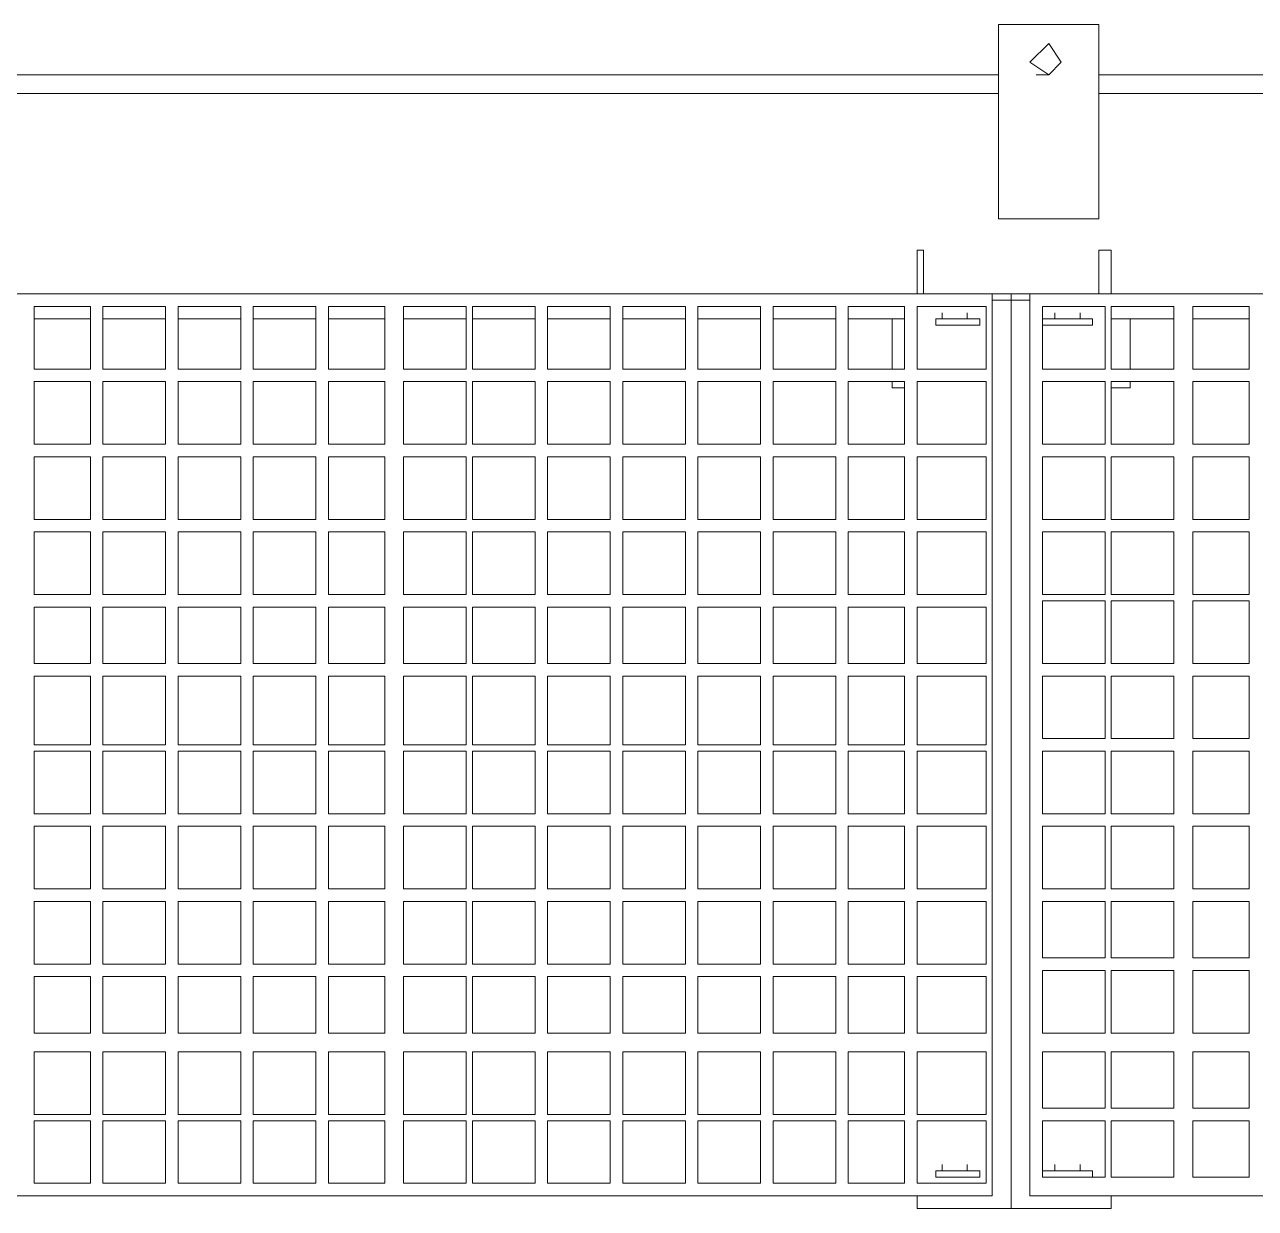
# Model space of a CAD drawing. Header units: metres. Extents: x -19121 to 152404, y -12107 to 46241.
# Drawn here: x 4011.9 to 4075.2, y 528.2 to 589.1 of the extents above; entities that cross this region are included whole.
import ezdxf

# ---------------------------------------------------------------- set-up
doc = ezdxf.new("R2010")
doc.units = ezdxf.units.M
doc.header["$LTSCALE"] = 50
doc.header["$MEASUREMENT"] = 0
doc.layers.get('0').update_dxf_attribs({"color": 9, "lineweight": 9})
doc.layers.add('32-ekipman', color=9, linetype='Continuous', lineweight=9)

# ---------------------------------------------------------------- blocks, each defined once
blk = doc.blocks.new('h')
for points in [[(181755.477, -16206.805), (181755.477, -16206.16)], [(181765.465, -16206.16), (181755.477, -16206.16)], [(181760.632, -16253.197), (181760.632, -16206.16)], [(181760.632, -16253.197), (181760.632, -16206.16)], [(181765.465, -16206.16), (181765.465, -16206.805)], [(181759.666, -16206.805), (181694.266, -16206.805)], [(181759.666, -16253.197), (181759.666, -16206.805)], [(181761.599, -16206.805), (181761.599, -16253.197)], [(181823.455, -16206.805), (181761.599, -16206.805)], [(181761.921, -16207.449), (181761.921, -16210.671)], [(181765.465, -16207.449), (181761.921, -16207.449)], [(181765.465, -16210.671), (181765.465, -16207.449)], [(181766.109, -16207.449), (181766.109, -16210.671)], [(181769.008, -16207.449), (181766.109, -16207.449)], [(181769.008, -16210.671), (181769.008, -16207.449)], [(181769.653, -16207.449), (181769.653, -16210.671)], [(181772.874, -16207.449), (181769.653, -16207.449)], [(181772.874, -16210.671), (181772.874, -16207.449)], [(181773.519, -16207.449), (181773.519, -16210.671)], [(181776.74, -16207.449), (181773.519, -16207.449)], [(181776.74, -16210.671), (181776.74, -16207.449)], [(181777.385, -16207.449), (181777.385, -16210.671)], [(181780.606, -16207.449), (181777.385, -16207.449)], [(181780.606, -16210.671), (181780.606, -16207.449)], [(181781.251, -16207.449), (181781.251, -16210.671)], [(181784.472, -16207.449), (181781.251, -16207.449)], [(181784.472, -16210.671), (181784.472, -16207.449)], [(181785.117, -16207.449), (181785.117, -16210.671)], [(181788.338, -16207.449), (181785.117, -16207.449)], [(181788.338, -16210.671), (181788.338, -16207.449)], [(181788.661, -16207.449), (181788.661, -16210.671)], [(181791.882, -16207.449), (181788.661, -16207.449)], [(181791.882, -16210.671), (181791.882, -16207.449)], [(181792.849, -16207.449), (181792.849, -16210.671)], [(181795.748, -16207.449), (181792.849, -16207.449)], [(181795.748, -16210.671), (181795.748, -16207.449)], [(181796.393, -16207.449), (181796.393, -16210.671)], [(181799.614, -16207.449), (181796.393, -16207.449)], [(181799.614, -16210.671), (181799.614, -16207.449)], [(181800.259, -16207.449), (181800.259, -16210.671)], [(181803.48, -16207.449), (181800.259, -16207.449)], [(181803.48, -16210.671), (181803.48, -16207.449)], [(181804.125, -16207.449), (181804.125, -16210.671)], [(181807.346, -16207.449), (181804.125, -16207.449)], [(181807.346, -16210.671), (181807.346, -16207.449)], [(181810.89, -16207.449), (181807.991, -16207.449)], [(181807.991, -16207.449), (181807.991, -16210.671)], [(181810.89, -16210.671), (181810.89, -16207.449)], [(181748.39, -16207.771), (181748.39, -16210.671)], [(181751.289, -16207.771), (181748.39, -16207.771)], [(181751.289, -16210.671), (181751.289, -16207.771)], [(181752.256, -16207.771), (181752.256, -16210.671)], [(181755.477, -16207.771), (181752.256, -16207.771)], [(181755.477, -16210.671), (181755.477, -16207.771)], [(181755.8, -16207.771), (181755.8, -16210.671)], [(181759.021, -16207.771), (181755.8, -16207.771)], [(181756.444, -16208.093), (181756.444, -16207.771)], [(181759.021, -16207.771), (181756.444, -16207.771)], [(181759.021, -16208.093), (181756.444, -16208.093)], [(181757.088, -16207.771), (181758.377, -16207.771)], [(181757.088, -16208.093), (181757.088, -16208.415)], [(181758.377, -16208.093), (181757.088, -16208.093)], [(181758.377, -16208.093), (181758.377, -16208.415)], [(181759.021, -16208.093), (181759.021, -16207.771)], [(181759.021, -16210.671), (181759.021, -16207.771)], [(181762.243, -16207.771), (181762.243, -16208.093)], [(181762.243, -16207.771), (181764.498, -16207.771)], [(181764.498, -16208.093), (181762.243, -16208.093)], [(181764.176, -16207.771), (181762.887, -16207.771)], [(181762.887, -16208.093), (181762.887, -16208.415)], [(181762.887, -16208.093), (181764.176, -16208.093)], [(181764.176, -16208.093), (181764.176, -16208.415)], [(181764.498, -16207.771), (181764.498, -16208.093)], [(181748.39, -16210.671), (181751.289, -16210.671)], [(181752.256, -16210.671), (181755.477, -16210.671)], [(181755.8, -16210.671), (181759.021, -16210.671)], [(181761.921, -16210.671), (181765.465, -16210.671)], [(181766.109, -16210.671), (181769.008, -16210.671)], [(181769.653, -16210.671), (181772.874, -16210.671)], [(181773.519, -16210.671), (181776.74, -16210.671)], [(181777.385, -16210.671), (181780.606, -16210.671)], [(181781.251, -16210.671), (181784.472, -16210.671)], [(181785.117, -16210.671), (181788.338, -16210.671)], [(181788.661, -16210.671), (181791.882, -16210.671)], [(181792.849, -16210.671), (181795.748, -16210.671)], [(181796.393, -16210.671), (181799.614, -16210.671)], [(181800.259, -16210.671), (181803.48, -16210.671)], [(181804.125, -16210.671), (181807.346, -16210.671)], [(181807.991, -16210.671), (181810.89, -16210.671)], [(181748.39, -16211.315), (181748.39, -16214.214)], [(181751.289, -16211.315), (181748.39, -16211.315)], [(181751.289, -16214.214), (181751.289, -16211.315)], [(181752.256, -16211.315), (181752.256, -16214.214)], [(181755.477, -16211.315), (181752.256, -16211.315)], [(181755.477, -16214.214), (181755.477, -16211.315)], [(181755.8, -16211.315), (181755.8, -16214.214)], [(181759.021, -16211.315), (181755.8, -16211.315)], [(181759.021, -16214.214), (181759.021, -16211.315)], [(181761.921, -16210.993), (181761.921, -16214.214)], [(181765.465, -16210.993), (181761.921, -16210.993)], [(181765.465, -16214.214), (181765.465, -16210.993)], [(181766.109, -16210.993), (181766.109, -16214.214)], [(181769.008, -16210.993), (181766.109, -16210.993)], [(181769.008, -16214.214), (181769.008, -16210.993)], [(181769.653, -16210.993), (181769.653, -16214.214)], [(181772.874, -16210.993), (181769.653, -16210.993)], [(181772.874, -16214.214), (181772.874, -16210.993)], [(181773.519, -16210.993), (181773.519, -16214.214)], [(181776.74, -16210.993), (181773.519, -16210.993)], [(181776.74, -16214.214), (181776.74, -16210.993)], [(181777.385, -16210.993), (181777.385, -16214.214)], [(181780.606, -16210.993), (181777.385, -16210.993)], [(181780.606, -16214.214), (181780.606, -16210.993)], [(181781.251, -16210.993), (181781.251, -16214.214)], [(181784.472, -16210.993), (181781.251, -16210.993)], [(181784.472, -16214.214), (181784.472, -16210.993)], [(181785.117, -16210.993), (181785.117, -16214.214)], [(181788.338, -16210.993), (181785.117, -16210.993)], [(181788.338, -16214.214), (181788.338, -16210.993)], [(181788.661, -16210.993), (181788.661, -16214.214)], [(181791.882, -16210.993), (181788.661, -16210.993)], [(181791.882, -16214.214), (181791.882, -16210.993)], [(181792.849, -16210.993), (181792.849, -16214.214)], [(181795.748, -16210.993), (181792.849, -16210.993)], [(181795.748, -16214.214), (181795.748, -16210.993)], [(181796.393, -16210.993), (181796.393, -16214.214)], [(181799.614, -16210.993), (181796.393, -16210.993)], [(181799.614, -16214.214), (181799.614, -16210.993)], [(181800.259, -16210.993), (181800.259, -16214.214)], [(181803.48, -16210.993), (181800.259, -16210.993)], [(181803.48, -16214.214), (181803.48, -16210.993)], [(181804.125, -16210.993), (181804.125, -16214.214)], [(181807.346, -16210.993), (181804.125, -16210.993)], [(181807.346, -16214.214), (181807.346, -16210.993)], [(181810.89, -16210.993), (181807.991, -16210.993)], [(181807.991, -16210.993), (181807.991, -16214.214)], [(181810.89, -16214.214), (181810.89, -16210.993)], [(181748.39, -16214.214), (181751.289, -16214.214)], [(181752.256, -16214.214), (181755.477, -16214.214)], [(181755.8, -16214.214), (181759.021, -16214.214)], [(181761.921, -16214.214), (181765.465, -16214.214)], [(181766.109, -16214.214), (181769.008, -16214.214)], [(181769.653, -16214.214), (181772.874, -16214.214)], [(181773.519, -16214.214), (181776.74, -16214.214)], [(181777.385, -16214.214), (181780.606, -16214.214)], [(181781.251, -16214.214), (181784.472, -16214.214)], [(181785.117, -16214.214), (181788.338, -16214.214)], [(181788.661, -16214.214), (181791.882, -16214.214)], [(181792.849, -16214.214), (181795.748, -16214.214)], [(181796.393, -16214.214), (181799.614, -16214.214)], [(181800.259, -16214.214), (181803.48, -16214.214)], [(181804.125, -16214.214), (181807.346, -16214.214)], [(181807.991, -16214.214), (181810.89, -16214.214)], [(181748.39, -16215.181), (181748.39, -16218.403)], [(181751.289, -16215.181), (181748.39, -16215.181)], [(181751.289, -16218.403), (181751.289, -16215.181)], [(181752.256, -16215.181), (181752.256, -16218.403)], [(181755.477, -16215.181), (181752.256, -16215.181)], [(181755.477, -16218.403), (181755.477, -16215.181)], [(181755.8, -16215.181), (181755.8, -16218.403)], [(181759.021, -16215.181), (181755.8, -16215.181)], [(181759.021, -16218.403), (181759.021, -16215.181)], [(181761.921, -16215.181), (181761.921, -16218.08)], [(181765.465, -16215.181), (181761.921, -16215.181)], [(181765.465, -16218.08), (181765.465, -16215.181)], [(181766.109, -16215.181), (181766.109, -16218.08)], [(181769.008, -16215.181), (181766.109, -16215.181)], [(181769.008, -16218.08), (181769.008, -16215.181)], [(181769.653, -16215.181), (181769.653, -16218.08)], [(181772.874, -16215.181), (181769.653, -16215.181)], [(181772.874, -16218.08), (181772.874, -16215.181)], [(181773.519, -16215.181), (181773.519, -16218.08)], [(181776.74, -16215.181), (181773.519, -16215.181)], [(181776.74, -16218.08), (181776.74, -16215.181)], [(181777.385, -16215.181), (181777.385, -16218.08)], [(181780.606, -16215.181), (181777.385, -16215.181)], [(181780.606, -16218.08), (181780.606, -16215.181)], [(181781.251, -16215.181), (181781.251, -16218.08)], [(181784.472, -16215.181), (181781.251, -16215.181)], [(181784.472, -16218.08), (181784.472, -16215.181)], [(181785.117, -16215.181), (181785.117, -16218.08)], [(181788.338, -16215.181), (181785.117, -16215.181)], [(181788.338, -16218.08), (181788.338, -16215.181)], [(181788.661, -16215.181), (181788.661, -16218.08)], [(181791.882, -16215.181), (181788.661, -16215.181)], [(181791.882, -16218.08), (181791.882, -16215.181)], [(181792.849, -16215.181), (181792.849, -16218.08)], [(181795.748, -16215.181), (181792.849, -16215.181)], [(181795.748, -16218.08), (181795.748, -16215.181)], [(181796.393, -16215.181), (181796.393, -16218.08)], [(181799.614, -16215.181), (181796.393, -16215.181)], [(181799.614, -16218.08), (181799.614, -16215.181)], [(181800.259, -16215.181), (181800.259, -16218.08)], [(181803.48, -16215.181), (181800.259, -16215.181)], [(181803.48, -16218.08), (181803.48, -16215.181)], [(181804.125, -16215.181), (181804.125, -16218.08)], [(181807.346, -16215.181), (181804.125, -16215.181)], [(181807.346, -16218.08), (181807.346, -16215.181)], [(181810.89, -16215.181), (181807.991, -16215.181)], [(181807.991, -16215.181), (181807.991, -16218.08)], [(181810.89, -16218.08), (181810.89, -16215.181)], [(181761.921, -16218.08), (181765.465, -16218.08)], [(181766.109, -16218.08), (181769.008, -16218.08)], [(181769.653, -16218.08), (181772.874, -16218.08)], [(181773.519, -16218.08), (181776.74, -16218.08)], [(181777.385, -16218.08), (181780.606, -16218.08)], [(181781.251, -16218.08), (181784.472, -16218.08)], [(181785.117, -16218.08), (181788.338, -16218.08)], [(181788.661, -16218.08), (181791.882, -16218.08)], [(181792.849, -16218.08), (181795.748, -16218.08)], [(181796.393, -16218.08), (181799.614, -16218.08)], [(181800.259, -16218.08), (181803.48, -16218.08)], [(181804.125, -16218.08), (181807.346, -16218.08)], [(181807.991, -16218.08), (181810.89, -16218.08)], [(181748.39, -16218.403), (181751.289, -16218.403)], [(181752.256, -16218.403), (181755.477, -16218.403)], [(181755.8, -16218.403), (181759.021, -16218.403)], [(181761.921, -16218.725), (181761.921, -16221.946)], [(181765.465, -16218.725), (181761.921, -16218.725)], [(181765.465, -16221.946), (181765.465, -16218.725)], [(181766.109, -16218.725), (181766.109, -16221.946)], [(181769.008, -16218.725), (181766.109, -16218.725)], [(181769.008, -16221.946), (181769.008, -16218.725)], [(181769.653, -16218.725), (181769.653, -16221.946)], [(181772.874, -16218.725), (181769.653, -16218.725)], [(181772.874, -16221.946), (181772.874, -16218.725)], [(181773.519, -16218.725), (181773.519, -16221.946)], [(181776.74, -16218.725), (181773.519, -16218.725)], [(181776.74, -16221.946), (181776.74, -16218.725)], [(181777.385, -16218.725), (181777.385, -16221.946)], [(181780.606, -16218.725), (181777.385, -16218.725)], [(181780.606, -16221.946), (181780.606, -16218.725)], [(181781.251, -16218.725), (181781.251, -16221.946)], [(181784.472, -16218.725), (181781.251, -16218.725)], [(181784.472, -16221.946), (181784.472, -16218.725)], [(181785.117, -16218.725), (181785.117, -16221.946)], [(181788.338, -16218.725), (181785.117, -16218.725)], [(181788.338, -16221.946), (181788.338, -16218.725)], [(181788.661, -16218.725), (181788.661, -16221.946)], [(181791.882, -16218.725), (181788.661, -16218.725)], [(181791.882, -16221.946), (181791.882, -16218.725)], [(181792.849, -16218.725), (181792.849, -16221.946)], [(181795.748, -16218.725), (181792.849, -16218.725)], [(181795.748, -16221.946), (181795.748, -16218.725)], [(181796.393, -16218.725), (181796.393, -16221.946)], [(181799.614, -16218.725), (181796.393, -16218.725)], [(181799.614, -16221.946), (181799.614, -16218.725)], [(181800.259, -16218.725), (181800.259, -16221.946)], [(181803.48, -16218.725), (181800.259, -16218.725)], [(181803.48, -16221.946), (181803.48, -16218.725)], [(181804.125, -16218.725), (181804.125, -16221.946)], [(181807.346, -16218.725), (181804.125, -16218.725)], [(181807.346, -16221.946), (181807.346, -16218.725)], [(181810.89, -16218.725), (181807.991, -16218.725)], [(181807.991, -16218.725), (181807.991, -16221.946)], [(181810.89, -16221.946), (181810.89, -16218.725)], [(181748.39, -16219.047), (181748.39, -16221.946)], [(181751.289, -16219.047), (181748.39, -16219.047)], [(181751.289, -16221.946), (181751.289, -16219.047)], [(181752.256, -16219.047), (181752.256, -16221.946)], [(181755.477, -16219.047), (181752.256, -16219.047)], [(181755.477, -16221.946), (181755.477, -16219.047)], [(181755.8, -16219.047), (181755.8, -16221.946)], [(181759.021, -16219.047), (181755.8, -16219.047)], [(181759.021, -16221.946), (181759.021, -16219.047)], [(181748.39, -16221.946), (181751.289, -16221.946)], [(181752.256, -16221.946), (181755.477, -16221.946)], [(181755.8, -16221.946), (181759.021, -16221.946)], [(181761.921, -16221.946), (181765.465, -16221.946)], [(181766.109, -16221.946), (181769.008, -16221.946)], [(181769.653, -16221.946), (181772.874, -16221.946)], [(181773.519, -16221.946), (181776.74, -16221.946)], [(181777.385, -16221.946), (181780.606, -16221.946)], [(181781.251, -16221.946), (181784.472, -16221.946)], [(181785.117, -16221.946), (181788.338, -16221.946)], [(181788.661, -16221.946), (181791.882, -16221.946)], [(181792.849, -16221.946), (181795.748, -16221.946)], [(181796.393, -16221.946), (181799.614, -16221.946)], [(181800.259, -16221.946), (181803.48, -16221.946)], [(181804.125, -16221.946), (181807.346, -16221.946)], [(181807.991, -16221.946), (181810.89, -16221.946)], [(181748.39, -16222.591), (181748.39, -16225.812)], [(181751.289, -16222.591), (181748.39, -16222.591)], [(181751.289, -16225.812), (181751.289, -16222.591)], [(181752.256, -16222.591), (181752.256, -16225.812)], [(181755.477, -16222.591), (181752.256, -16222.591)], [(181755.477, -16225.812), (181755.477, -16222.591)], [(181755.8, -16222.591), (181755.8, -16225.812)], [(181759.021, -16222.591), (181755.8, -16222.591)], [(181759.021, -16225.812), (181759.021, -16222.591)], [(181761.921, -16222.591), (181761.921, -16225.812)], [(181765.465, -16222.591), (181761.921, -16222.591)], [(181765.465, -16225.812), (181765.465, -16222.591)], [(181766.109, -16222.591), (181766.109, -16225.812)], [(181769.008, -16222.591), (181766.109, -16222.591)], [(181769.008, -16225.812), (181769.008, -16222.591)], [(181769.653, -16222.591), (181769.653, -16225.812)], [(181772.874, -16222.591), (181769.653, -16222.591)], [(181772.874, -16225.812), (181772.874, -16222.591)], [(181773.519, -16222.591), (181773.519, -16225.812)], [(181776.74, -16222.591), (181773.519, -16222.591)], [(181776.74, -16225.812), (181776.74, -16222.591)], [(181777.385, -16222.591), (181777.385, -16225.812)], [(181780.606, -16222.591), (181777.385, -16222.591)], [(181780.606, -16225.812), (181780.606, -16222.591)], [(181781.251, -16222.591), (181781.251, -16225.812)], [(181784.472, -16222.591), (181781.251, -16222.591)], [(181784.472, -16225.812), (181784.472, -16222.591)], [(181785.117, -16222.591), (181785.117, -16225.812)], [(181788.338, -16222.591), (181785.117, -16222.591)], [(181788.338, -16225.812), (181788.338, -16222.591)], [(181788.661, -16222.591), (181788.661, -16225.812)], [(181791.882, -16222.591), (181788.661, -16222.591)], [(181791.882, -16225.812), (181791.882, -16222.591)], [(181792.849, -16222.591), (181792.849, -16225.812)], [(181795.748, -16222.591), (181792.849, -16222.591)], [(181795.748, -16225.812), (181795.748, -16222.591)], [(181796.393, -16222.591), (181796.393, -16225.812)], [(181799.614, -16222.591), (181796.393, -16222.591)], [(181799.614, -16225.812), (181799.614, -16222.591)], [(181800.259, -16222.591), (181800.259, -16225.812)], [(181803.48, -16222.591), (181800.259, -16222.591)], [(181803.48, -16225.812), (181803.48, -16222.591)], [(181804.125, -16222.591), (181804.125, -16225.812)], [(181807.346, -16222.591), (181804.125, -16222.591)], [(181807.346, -16225.812), (181807.346, -16222.591)], [(181810.89, -16222.591), (181807.991, -16222.591)], [(181807.991, -16222.591), (181807.991, -16225.812)], [(181810.89, -16225.812), (181810.89, -16222.591)], [(181748.39, -16225.812), (181751.289, -16225.812)], [(181752.256, -16225.812), (181755.477, -16225.812)], [(181755.8, -16225.812), (181759.021, -16225.812)], [(181761.921, -16225.812), (181765.465, -16225.812)], [(181766.109, -16225.812), (181769.008, -16225.812)], [(181769.653, -16225.812), (181772.874, -16225.812)], [(181773.519, -16225.812), (181776.74, -16225.812)], [(181777.385, -16225.812), (181780.606, -16225.812)], [(181781.251, -16225.812), (181784.472, -16225.812)], [(181785.117, -16225.812), (181788.338, -16225.812)], [(181788.661, -16225.812), (181791.882, -16225.812)], [(181792.849, -16225.812), (181795.748, -16225.812)], [(181796.393, -16225.812), (181799.614, -16225.812)], [(181800.259, -16225.812), (181803.48, -16225.812)], [(181804.125, -16225.812), (181807.346, -16225.812)], [(181807.991, -16225.812), (181810.89, -16225.812)], [(181748.39, -16226.457), (181748.39, -16229.678)], [(181751.289, -16226.457), (181748.39, -16226.457)], [(181751.289, -16229.678), (181751.289, -16226.457)], [(181752.256, -16226.457), (181752.256, -16229.678)], [(181755.477, -16226.457), (181752.256, -16226.457)], [(181755.477, -16229.678), (181755.477, -16226.457)], [(181755.8, -16226.457), (181755.8, -16229.678)], [(181759.021, -16226.457), (181755.8, -16226.457)], [(181759.021, -16229.678), (181759.021, -16226.457)], [(181761.921, -16226.457), (181761.921, -16229.678)], [(181765.465, -16226.457), (181761.921, -16226.457)], [(181765.465, -16229.678), (181765.465, -16226.457)], [(181766.109, -16226.457), (181766.109, -16229.678)], [(181769.008, -16226.457), (181766.109, -16226.457)], [(181769.008, -16229.678), (181769.008, -16226.457)], [(181769.653, -16226.457), (181769.653, -16229.678)], [(181772.874, -16226.457), (181769.653, -16226.457)], [(181772.874, -16229.678), (181772.874, -16226.457)], [(181773.519, -16226.457), (181773.519, -16229.678)], [(181776.74, -16226.457), (181773.519, -16226.457)], [(181776.74, -16229.678), (181776.74, -16226.457)], [(181777.385, -16226.457), (181777.385, -16229.678)], [(181780.606, -16226.457), (181777.385, -16226.457)], [(181780.606, -16229.678), (181780.606, -16226.457)], [(181781.251, -16226.457), (181781.251, -16229.678)], [(181784.472, -16226.457), (181781.251, -16226.457)], [(181784.472, -16229.678), (181784.472, -16226.457)], [(181785.117, -16226.457), (181785.117, -16229.678)], [(181788.338, -16226.457), (181785.117, -16226.457)], [(181788.338, -16229.678), (181788.338, -16226.457)], [(181788.661, -16226.457), (181788.661, -16229.678)], [(181791.882, -16226.457), (181788.661, -16226.457)], [(181791.882, -16229.678), (181791.882, -16226.457)], [(181792.849, -16226.457), (181792.849, -16229.678)], [(181795.748, -16226.457), (181792.849, -16226.457)], [(181795.748, -16229.678), (181795.748, -16226.457)], [(181796.393, -16226.457), (181796.393, -16229.678)], [(181799.614, -16226.457), (181796.393, -16226.457)], [(181799.614, -16229.678), (181799.614, -16226.457)], [(181800.259, -16226.457), (181800.259, -16229.678)], [(181803.48, -16226.457), (181800.259, -16226.457)], [(181803.48, -16229.678), (181803.48, -16226.457)], [(181804.125, -16226.457), (181804.125, -16229.678)], [(181807.346, -16226.457), (181804.125, -16226.457)], [(181807.346, -16229.678), (181807.346, -16226.457)], [(181810.89, -16226.457), (181807.991, -16226.457)], [(181807.991, -16226.457), (181807.991, -16229.678)], [(181810.89, -16229.678), (181810.89, -16226.457)], [(181748.39, -16229.678), (181751.289, -16229.678)], [(181752.256, -16229.678), (181755.477, -16229.678)], [(181755.8, -16229.678), (181759.021, -16229.678)], [(181761.921, -16229.678), (181765.465, -16229.678)], [(181766.109, -16229.678), (181769.008, -16229.678)], [(181769.653, -16229.678), (181772.874, -16229.678)], [(181773.519, -16229.678), (181776.74, -16229.678)], [(181777.385, -16229.678), (181780.606, -16229.678)], [(181781.251, -16229.678), (181784.472, -16229.678)], [(181785.117, -16229.678), (181788.338, -16229.678)], [(181788.661, -16229.678), (181791.882, -16229.678)], [(181792.849, -16229.678), (181795.748, -16229.678)], [(181796.393, -16229.678), (181799.614, -16229.678)], [(181800.259, -16229.678), (181803.48, -16229.678)], [(181804.125, -16229.678), (181807.346, -16229.678)], [(181807.991, -16229.678), (181810.89, -16229.678)], [(181748.39, -16230.323), (181748.39, -16233.544)], [(181751.289, -16230.323), (181748.39, -16230.323)], [(181751.289, -16233.544), (181751.289, -16230.323)], [(181752.256, -16230.323), (181752.256, -16233.544)], [(181755.477, -16230.323), (181752.256, -16230.323)], [(181755.477, -16233.544), (181755.477, -16230.323)], [(181755.8, -16230.323), (181755.8, -16233.544)], [(181759.021, -16230.323), (181755.8, -16230.323)], [(181759.021, -16233.544), (181759.021, -16230.323)], [(181761.921, -16230.001), (181761.921, -16233.544)], [(181765.465, -16230.001), (181761.921, -16230.001)], [(181765.465, -16233.544), (181765.465, -16230.001)], [(181766.109, -16230.001), (181766.109, -16233.544)], [(181769.008, -16230.001), (181766.109, -16230.001)], [(181769.008, -16233.544), (181769.008, -16230.001)], [(181769.653, -16230.001), (181769.653, -16233.544)], [(181772.874, -16230.001), (181769.653, -16230.001)], [(181772.874, -16233.544), (181772.874, -16230.001)], [(181776.74, -16230.001), (181773.519, -16230.001)], [(181773.519, -16230.001), (181773.519, -16233.544)], [(181776.74, -16233.544), (181776.74, -16230.001)], [(181780.606, -16230.001), (181777.385, -16230.001)], [(181777.385, -16230.001), (181777.385, -16233.544)], [(181780.606, -16233.544), (181780.606, -16230.001)], [(181784.472, -16230.001), (181781.251, -16230.001)], [(181781.251, -16230.001), (181781.251, -16233.544)], [(181784.472, -16233.544), (181784.472, -16230.001)], [(181788.338, -16230.001), (181785.117, -16230.001)], [(181785.117, -16230.001), (181785.117, -16233.544)], [(181788.338, -16233.544), (181788.338, -16230.001)], [(181791.882, -16230.001), (181788.661, -16230.001)], [(181788.661, -16230.001), (181788.661, -16233.544)], [(181791.882, -16233.544), (181791.882, -16230.001)], [(181795.748, -16230.001), (181792.849, -16230.001)], [(181792.849, -16230.001), (181792.849, -16233.544)], [(181795.748, -16233.544), (181795.748, -16230.001)], [(181799.614, -16230.001), (181796.393, -16230.001)], [(181796.393, -16230.001), (181796.393, -16233.544)], [(181799.614, -16233.544), (181799.614, -16230.001)], [(181803.48, -16230.001), (181800.259, -16230.001)], [(181800.259, -16230.001), (181800.259, -16233.544)], [(181803.48, -16233.544), (181803.48, -16230.001)], [(181807.346, -16230.001), (181804.125, -16230.001)], [(181804.125, -16230.001), (181804.125, -16233.544)], [(181807.346, -16233.544), (181807.346, -16230.001)], [(181810.89, -16230.001), (181807.991, -16230.001)], [(181807.991, -16230.001), (181807.991, -16233.544)], [(181810.89, -16233.544), (181810.89, -16230.001)], [(181748.39, -16233.544), (181751.289, -16233.544)], [(181752.256, -16233.544), (181755.477, -16233.544)], [(181755.8, -16233.544), (181759.021, -16233.544)], [(181761.921, -16233.544), (181765.465, -16233.544)], [(181766.109, -16233.544), (181769.008, -16233.544)], [(181769.653, -16233.544), (181772.874, -16233.544)], [(181773.519, -16233.544), (181776.74, -16233.544)], [(181777.385, -16233.544), (181780.606, -16233.544)], [(181781.251, -16233.544), (181784.472, -16233.544)], [(181785.117, -16233.544), (181788.338, -16233.544)], [(181788.661, -16233.544), (181791.882, -16233.544)], [(181792.849, -16233.544), (181795.748, -16233.544)], [(181796.393, -16233.544), (181799.614, -16233.544)], [(181800.259, -16233.544), (181803.48, -16233.544)], [(181804.125, -16233.544), (181807.346, -16233.544)], [(181807.991, -16233.544), (181810.89, -16233.544)], [(181748.39, -16234.189), (181748.39, -16237.41)], [(181751.289, -16234.189), (181748.39, -16234.189)], [(181751.289, -16237.41), (181751.289, -16234.189)], [(181752.256, -16234.189), (181752.256, -16237.41)], [(181755.477, -16234.189), (181752.256, -16234.189)], [(181755.477, -16237.41), (181755.477, -16234.189)], [(181755.8, -16234.189), (181755.8, -16237.41)], [(181759.021, -16234.189), (181755.8, -16234.189)], [(181759.021, -16237.41), (181759.021, -16234.189)], [(181761.921, -16234.189), (181761.921, -16237.088)], [(181765.465, -16234.189), (181761.921, -16234.189)], [(181765.465, -16237.088), (181765.465, -16234.189)], [(181766.109, -16234.189), (181766.109, -16237.088)], [(181769.008, -16234.189), (181766.109, -16234.189)], [(181769.008, -16237.088), (181769.008, -16234.189)], [(181769.653, -16234.189), (181769.653, -16237.088)], [(181772.874, -16234.189), (181769.653, -16234.189)], [(181772.874, -16237.088), (181772.874, -16234.189)], [(181776.74, -16234.189), (181773.519, -16234.189)], [(181773.519, -16234.189), (181773.519, -16237.088)], [(181776.74, -16237.088), (181776.74, -16234.189)], [(181780.606, -16234.189), (181777.385, -16234.189)], [(181777.385, -16234.189), (181777.385, -16237.088)], [(181780.606, -16237.088), (181780.606, -16234.189)], [(181784.472, -16234.189), (181781.251, -16234.189)], [(181781.251, -16234.189), (181781.251, -16237.088)], [(181784.472, -16237.088), (181784.472, -16234.189)], [(181788.338, -16234.189), (181785.117, -16234.189)], [(181785.117, -16234.189), (181785.117, -16237.088)], [(181788.338, -16237.088), (181788.338, -16234.189)], [(181791.882, -16234.189), (181788.661, -16234.189)], [(181788.661, -16234.189), (181788.661, -16237.088)], [(181791.882, -16237.088), (181791.882, -16234.189)], [(181795.748, -16234.189), (181792.849, -16234.189)], [(181792.849, -16234.189), (181792.849, -16237.088)], [(181795.748, -16237.088), (181795.748, -16234.189)], [(181799.614, -16234.189), (181796.393, -16234.189)], [(181796.393, -16234.189), (181796.393, -16237.088)], [(181799.614, -16237.088), (181799.614, -16234.189)], [(181803.48, -16234.189), (181800.259, -16234.189)], [(181800.259, -16234.189), (181800.259, -16237.088)], [(181803.48, -16237.088), (181803.48, -16234.189)], [(181807.346, -16234.189), (181804.125, -16234.189)], [(181804.125, -16234.189), (181804.125, -16237.088)], [(181807.346, -16237.088), (181807.346, -16234.189)], [(181810.89, -16234.189), (181807.991, -16234.189)], [(181807.991, -16234.189), (181807.991, -16237.088)], [(181810.89, -16237.088), (181810.89, -16234.189)], [(181761.921, -16237.088), (181765.465, -16237.088)], [(181766.109, -16237.088), (181769.008, -16237.088)], [(181769.653, -16237.088), (181772.874, -16237.088)], [(181773.519, -16237.088), (181776.74, -16237.088)], [(181777.385, -16237.088), (181780.606, -16237.088)], [(181781.251, -16237.088), (181784.472, -16237.088)], [(181785.117, -16237.088), (181788.338, -16237.088)], [(181788.661, -16237.088), (181791.882, -16237.088)], [(181792.849, -16237.088), (181795.748, -16237.088)], [(181796.393, -16237.088), (181799.614, -16237.088)], [(181800.259, -16237.088), (181803.48, -16237.088)], [(181804.125, -16237.088), (181807.346, -16237.088)], [(181807.991, -16237.088), (181810.89, -16237.088)], [(181748.39, -16237.41), (181751.289, -16237.41)], [(181748.39, -16237.733), (181748.39, -16240.954)], [(181751.289, -16237.733), (181748.39, -16237.733)], [(181751.289, -16240.954), (181751.289, -16237.733)], [(181752.256, -16237.41), (181755.477, -16237.41)], [(181752.256, -16237.733), (181752.256, -16240.954)], [(181755.477, -16237.733), (181752.256, -16237.733)], [(181755.477, -16240.954), (181755.477, -16237.733)], [(181755.8, -16237.41), (181759.021, -16237.41)], [(181755.8, -16237.733), (181755.8, -16240.954)], [(181759.021, -16237.733), (181755.8, -16237.733)], [(181759.021, -16240.954), (181759.021, -16237.733)], [(181761.921, -16237.733), (181761.921, -16240.954)], [(181765.465, -16237.733), (181761.921, -16237.733)], [(181765.465, -16240.954), (181765.465, -16237.733)], [(181766.109, -16237.733), (181766.109, -16240.954)], [(181769.008, -16237.733), (181766.109, -16237.733)], [(181769.008, -16240.954), (181769.008, -16237.733)], [(181769.653, -16237.733), (181769.653, -16240.954)], [(181772.874, -16237.733), (181769.653, -16237.733)], [(181772.874, -16240.954), (181772.874, -16237.733)], [(181776.74, -16237.733), (181773.519, -16237.733)], [(181773.519, -16237.733), (181773.519, -16240.954)], [(181776.74, -16240.954), (181776.74, -16237.733)], [(181780.606, -16237.733), (181777.385, -16237.733)], [(181777.385, -16237.733), (181777.385, -16240.954)], [(181780.606, -16240.954), (181780.606, -16237.733)], [(181784.472, -16237.733), (181781.251, -16237.733)], [(181781.251, -16237.733), (181781.251, -16240.954)], [(181784.472, -16240.954), (181784.472, -16237.733)], [(181788.338, -16237.733), (181785.117, -16237.733)], [(181785.117, -16237.733), (181785.117, -16240.954)], [(181788.338, -16240.954), (181788.338, -16237.733)], [(181791.882, -16237.733), (181788.661, -16237.733)], [(181788.661, -16237.733), (181788.661, -16240.954)], [(181791.882, -16240.954), (181791.882, -16237.733)], [(181795.748, -16237.733), (181792.849, -16237.733)], [(181792.849, -16237.733), (181792.849, -16240.954)], [(181795.748, -16240.954), (181795.748, -16237.733)], [(181799.614, -16237.733), (181796.393, -16237.733)], [(181796.393, -16237.733), (181796.393, -16240.954)], [(181799.614, -16240.954), (181799.614, -16237.733)], [(181803.48, -16237.733), (181800.259, -16237.733)], [(181800.259, -16237.733), (181800.259, -16240.954)], [(181803.48, -16240.954), (181803.48, -16237.733)], [(181807.346, -16237.733), (181804.125, -16237.733)], [(181804.125, -16237.733), (181804.125, -16240.954)], [(181807.346, -16240.954), (181807.346, -16237.733)], [(181810.89, -16237.733), (181807.991, -16237.733)], [(181807.991, -16237.733), (181807.991, -16240.954)], [(181810.89, -16240.954), (181810.89, -16237.733)], [(181748.39, -16240.954), (181751.289, -16240.954)], [(181752.256, -16240.954), (181755.477, -16240.954)], [(181755.8, -16240.954), (181759.021, -16240.954)], [(181761.921, -16240.954), (181765.465, -16240.954)], [(181766.109, -16240.954), (181769.008, -16240.954)], [(181769.653, -16240.954), (181772.874, -16240.954)], [(181773.519, -16240.954), (181776.74, -16240.954)], [(181777.385, -16240.954), (181780.606, -16240.954)], [(181781.251, -16240.954), (181784.472, -16240.954)], [(181785.117, -16240.954), (181788.338, -16240.954)], [(181788.661, -16240.954), (181791.882, -16240.954)], [(181792.849, -16240.954), (181795.748, -16240.954)], [(181796.393, -16240.954), (181799.614, -16240.954)], [(181800.259, -16240.954), (181803.48, -16240.954)], [(181804.125, -16240.954), (181807.346, -16240.954)], [(181807.991, -16240.954), (181810.89, -16240.954)], [(181748.39, -16241.599), (181748.39, -16244.82)], [(181751.289, -16241.599), (181748.39, -16241.599)], [(181751.289, -16244.82), (181751.289, -16241.599)], [(181752.256, -16241.599), (181752.256, -16244.82)], [(181755.477, -16241.599), (181752.256, -16241.599)], [(181755.477, -16244.82), (181755.477, -16241.599)], [(181755.8, -16241.599), (181755.8, -16244.82)], [(181759.021, -16241.599), (181755.8, -16241.599)], [(181759.021, -16244.82), (181759.021, -16241.599)], [(181761.921, -16241.599), (181761.921, -16244.82)], [(181765.465, -16241.599), (181761.921, -16241.599)], [(181765.465, -16244.82), (181765.465, -16241.599)], [(181766.109, -16241.599), (181766.109, -16244.82)], [(181769.008, -16241.599), (181766.109, -16241.599)], [(181769.008, -16244.82), (181769.008, -16241.599)], [(181769.653, -16241.599), (181769.653, -16244.82)], [(181772.874, -16241.599), (181769.653, -16241.599)], [(181772.874, -16244.82), (181772.874, -16241.599)], [(181776.74, -16241.599), (181773.519, -16241.599)], [(181773.519, -16241.599), (181773.519, -16244.82)], [(181776.74, -16244.82), (181776.74, -16241.599)], [(181780.606, -16241.599), (181777.385, -16241.599)], [(181777.385, -16241.599), (181777.385, -16244.82)], [(181780.606, -16244.82), (181780.606, -16241.599)], [(181784.472, -16241.599), (181781.251, -16241.599)], [(181781.251, -16241.599), (181781.251, -16244.82)], [(181784.472, -16244.82), (181784.472, -16241.599)], [(181788.338, -16241.599), (181785.117, -16241.599)], [(181785.117, -16241.599), (181785.117, -16244.82)], [(181788.338, -16244.82), (181788.338, -16241.599)], [(181791.882, -16241.599), (181788.661, -16241.599)], [(181788.661, -16241.599), (181788.661, -16244.82)], [(181791.882, -16244.82), (181791.882, -16241.599)], [(181795.748, -16241.599), (181792.849, -16241.599)], [(181792.849, -16241.599), (181792.849, -16244.82)], [(181795.748, -16244.82), (181795.748, -16241.599)], [(181799.614, -16241.599), (181796.393, -16241.599)], [(181796.393, -16241.599), (181796.393, -16244.82)], [(181799.614, -16244.82), (181799.614, -16241.599)], [(181803.48, -16241.599), (181800.259, -16241.599)], [(181800.259, -16241.599), (181800.259, -16244.82)], [(181803.48, -16244.82), (181803.48, -16241.599)], [(181807.346, -16241.599), (181804.125, -16241.599)], [(181804.125, -16241.599), (181804.125, -16244.82)], [(181807.346, -16244.82), (181807.346, -16241.599)], [(181810.89, -16241.599), (181807.991, -16241.599)], [(181807.991, -16241.599), (181807.991, -16244.82)], [(181810.89, -16244.82), (181810.89, -16241.599)], [(181748.39, -16244.82), (181751.289, -16244.82)], [(181752.256, -16244.82), (181755.477, -16244.82)], [(181755.8, -16244.82), (181759.021, -16244.82)], [(181761.921, -16244.82), (181765.465, -16244.82)], [(181766.109, -16244.82), (181769.008, -16244.82)], [(181769.653, -16244.82), (181772.874, -16244.82)], [(181773.519, -16244.82), (181776.74, -16244.82)], [(181777.385, -16244.82), (181780.606, -16244.82)], [(181781.251, -16244.82), (181784.472, -16244.82)], [(181785.117, -16244.82), (181788.338, -16244.82)], [(181788.661, -16244.82), (181791.882, -16244.82)], [(181792.849, -16244.82), (181795.748, -16244.82)], [(181796.393, -16244.82), (181799.614, -16244.82)], [(181800.259, -16244.82), (181803.48, -16244.82)], [(181804.125, -16244.82), (181807.346, -16244.82)], [(181807.991, -16244.82), (181810.89, -16244.82)], [(181748.39, -16245.465), (181748.39, -16248.686)], [(181751.289, -16245.465), (181748.39, -16245.465)], [(181751.289, -16248.686), (181751.289, -16245.465)], [(181752.256, -16245.465), (181752.256, -16248.686)], [(181755.477, -16245.465), (181752.256, -16245.465)], [(181755.477, -16248.686), (181755.477, -16245.465)], [(181755.8, -16245.465), (181755.8, -16248.686)], [(181759.021, -16245.465), (181755.8, -16245.465)], [(181759.021, -16248.686), (181759.021, -16245.465)], [(181761.921, -16245.465), (181761.921, -16248.686)], [(181765.465, -16245.465), (181761.921, -16245.465)], [(181765.465, -16248.686), (181765.465, -16245.465)], [(181766.109, -16245.465), (181766.109, -16248.686)], [(181769.008, -16245.465), (181766.109, -16245.465)], [(181769.008, -16248.686), (181769.008, -16245.465)], [(181769.653, -16245.465), (181769.653, -16248.686)], [(181772.874, -16245.465), (181769.653, -16245.465)], [(181772.874, -16248.686), (181772.874, -16245.465)], [(181776.74, -16245.465), (181773.519, -16245.465)], [(181773.519, -16245.465), (181773.519, -16248.686)], [(181776.74, -16248.686), (181776.74, -16245.465)], [(181780.606, -16245.465), (181777.385, -16245.465)], [(181777.385, -16245.465), (181777.385, -16248.686)], [(181780.606, -16248.686), (181780.606, -16245.465)], [(181784.472, -16245.465), (181781.251, -16245.465)], [(181781.251, -16245.465), (181781.251, -16248.686)], [(181784.472, -16248.686), (181784.472, -16245.465)], [(181788.338, -16245.465), (181785.117, -16245.465)], [(181785.117, -16245.465), (181785.117, -16248.686)], [(181788.338, -16248.686), (181788.338, -16245.465)], [(181791.882, -16245.465), (181788.661, -16245.465)], [(181788.661, -16245.465), (181788.661, -16248.686)], [(181791.882, -16248.686), (181791.882, -16245.465)], [(181795.748, -16245.465), (181792.849, -16245.465)], [(181792.849, -16245.465), (181792.849, -16248.686)], [(181795.748, -16248.686), (181795.748, -16245.465)], [(181799.614, -16245.465), (181796.393, -16245.465)], [(181796.393, -16245.465), (181796.393, -16248.686)], [(181799.614, -16248.686), (181799.614, -16245.465)], [(181803.48, -16245.465), (181800.259, -16245.465)], [(181800.259, -16245.465), (181800.259, -16248.686)], [(181803.48, -16248.686), (181803.48, -16245.465)], [(181807.346, -16245.465), (181804.125, -16245.465)], [(181804.125, -16245.465), (181804.125, -16248.686)], [(181807.346, -16248.686), (181807.346, -16245.465)], [(181810.89, -16245.465), (181807.991, -16245.465)], [(181807.991, -16245.465), (181807.991, -16248.686)], [(181810.89, -16248.686), (181810.89, -16245.465)], [(181748.39, -16248.686), (181751.289, -16248.686)], [(181752.256, -16248.686), (181755.477, -16248.686)], [(181754.511, -16248.686), (181754.511, -16248.364)], [(181754.511, -16248.364), (181755.477, -16248.364)], [(181755.8, -16248.686), (181759.021, -16248.686)], [(181761.921, -16248.686), (181765.465, -16248.686)], [(181766.109, -16248.364), (181766.753, -16248.364)], [(181766.109, -16248.686), (181769.008, -16248.686)], [(181766.753, -16248.364), (181766.753, -16248.686)], [(181769.653, -16248.686), (181772.874, -16248.686)], [(181773.519, -16248.686), (181776.74, -16248.686)], [(181777.385, -16248.686), (181780.606, -16248.686)], [(181781.251, -16248.686), (181784.472, -16248.686)], [(181785.117, -16248.686), (181788.338, -16248.686)], [(181788.661, -16248.686), (181791.882, -16248.686)], [(181792.849, -16248.686), (181795.748, -16248.686)], [(181796.393, -16248.686), (181799.614, -16248.686)], [(181800.259, -16248.686), (181803.48, -16248.686)], [(181804.125, -16248.686), (181807.346, -16248.686)], [(181807.991, -16248.686), (181810.89, -16248.686)], [(181748.39, -16249.331), (181748.39, -16252.552)], [(181751.289, -16249.331), (181748.39, -16249.331)], [(181751.289, -16252.552), (181751.289, -16249.331)], [(181752.256, -16249.331), (181752.256, -16252.552)], [(181755.477, -16249.331), (181752.256, -16249.331)], [(181754.511, -16251.908), (181754.511, -16249.331)], [(181755.477, -16252.552), (181755.477, -16249.331)], [(181755.8, -16249.331), (181755.8, -16252.552)], [(181759.021, -16249.331), (181755.8, -16249.331)], [(181759.021, -16252.552), (181759.021, -16249.331)], [(181761.921, -16249.331), (181761.921, -16252.552)], [(181765.465, -16249.331), (181761.921, -16249.331)], [(181765.465, -16252.552), (181765.465, -16249.331)], [(181766.109, -16249.331), (181766.109, -16252.552)], [(181769.008, -16249.331), (181766.109, -16249.331)], [(181766.753, -16249.331), (181766.753, -16251.908)], [(181769.008, -16252.552), (181769.008, -16249.331)], [(181769.653, -16249.331), (181769.653, -16252.552)], [(181772.874, -16249.331), (181769.653, -16249.331)], [(181772.874, -16252.552), (181772.874, -16249.331)], [(181776.74, -16249.331), (181773.519, -16249.331)], [(181773.519, -16249.331), (181773.519, -16252.552)], [(181776.74, -16252.552), (181776.74, -16249.331)], [(181780.606, -16249.331), (181777.385, -16249.331)], [(181777.385, -16249.331), (181777.385, -16252.552)], [(181780.606, -16252.552), (181780.606, -16249.331)], [(181784.472, -16249.331), (181781.251, -16249.331)], [(181781.251, -16249.331), (181781.251, -16252.552)], [(181784.472, -16252.552), (181784.472, -16249.331)], [(181788.338, -16249.331), (181785.117, -16249.331)], [(181785.117, -16249.331), (181785.117, -16252.552)], [(181788.338, -16252.552), (181788.338, -16249.331)], [(181791.882, -16249.331), (181788.661, -16249.331)], [(181788.661, -16249.331), (181788.661, -16252.552)], [(181791.882, -16252.552), (181791.882, -16249.331)], [(181795.748, -16249.331), (181792.849, -16249.331)], [(181792.849, -16249.331), (181792.849, -16252.552)], [(181795.748, -16252.552), (181795.748, -16249.331)], [(181799.614, -16249.331), (181796.393, -16249.331)], [(181796.393, -16249.331), (181796.393, -16252.552)], [(181799.614, -16252.552), (181799.614, -16249.331)], [(181803.48, -16249.331), (181800.259, -16249.331)], [(181800.259, -16249.331), (181800.259, -16252.552)], [(181803.48, -16252.552), (181803.48, -16249.331)], [(181807.346, -16249.331), (181804.125, -16249.331)], [(181804.125, -16249.331), (181804.125, -16252.552)], [(181807.346, -16252.552), (181807.346, -16249.331)], [(181810.89, -16249.331), (181807.991, -16249.331)], [(181807.991, -16249.331), (181807.991, -16252.552)], [(181810.89, -16252.552), (181810.89, -16249.331)], [(181756.444, -16251.908), (181756.444, -16251.586)], [(181759.021, -16251.586), (181756.444, -16251.586)], [(181757.088, -16251.586), (181758.377, -16251.586)], [(181759.021, -16251.908), (181759.021, -16251.586)], [(181762.243, -16251.586), (181762.243, -16251.908)], [(181762.243, -16251.586), (181764.498, -16251.586)], [(181764.176, -16251.586), (181762.887, -16251.586)], [(181764.498, -16251.586), (181764.498, -16251.908)], [(181751.289, -16251.908), (181748.39, -16251.908)], [(181755.477, -16251.908), (181752.256, -16251.908)], [(181759.021, -16251.908), (181756.444, -16251.908)], [(181757.088, -16251.908), (181757.088, -16252.23)], [(181758.377, -16251.908), (181757.088, -16251.908)], [(181758.377, -16251.908), (181758.377, -16252.23)], [(181764.498, -16251.908), (181762.243, -16251.908)], [(181762.887, -16251.908), (181762.887, -16252.23)], [(181762.887, -16251.908), (181764.176, -16251.908)], [(181764.176, -16251.908), (181764.176, -16252.23)], [(181769.008, -16251.908), (181766.109, -16251.908)], [(181772.874, -16251.908), (181769.653, -16251.908)], [(181776.74, -16251.908), (181773.519, -16251.908)], [(181780.606, -16251.908), (181777.385, -16251.908)], [(181784.472, -16251.908), (181781.251, -16251.908)], [(181788.338, -16251.908), (181785.117, -16251.908)], [(181791.882, -16251.908), (181788.661, -16251.908)], [(181795.748, -16251.908), (181792.849, -16251.908)], [(181799.614, -16251.908), (181796.393, -16251.908)], [(181803.48, -16251.908), (181800.259, -16251.908)], [(181807.346, -16251.908), (181804.125, -16251.908)], [(181810.89, -16251.908), (181807.991, -16251.908)], [(181748.39, -16252.552), (181751.289, -16252.552)], [(181752.256, -16252.552), (181755.477, -16252.552)], [(181755.8, -16252.552), (181759.021, -16252.552)], [(181759.666, -16252.874), (181761.599, -16252.874)], [(181761.921, -16252.552), (181765.465, -16252.552)], [(181766.109, -16252.552), (181769.008, -16252.552)], [(181769.653, -16252.552), (181772.874, -16252.552)], [(181773.519, -16252.552), (181776.74, -16252.552)], [(181777.385, -16252.552), (181780.606, -16252.552)], [(181781.251, -16252.552), (181784.472, -16252.552)], [(181785.117, -16252.552), (181788.338, -16252.552)], [(181788.661, -16252.552), (181791.882, -16252.552)], [(181792.849, -16252.552), (181795.748, -16252.552)], [(181796.393, -16252.552), (181799.614, -16252.552)], [(181800.259, -16252.552), (181803.48, -16252.552)], [(181804.125, -16252.552), (181807.346, -16252.552)], [(181807.991, -16252.552), (181810.89, -16252.552)], [(181694.266, -16253.197), (181759.666, -16253.197)], [(181755.477, -16253.197), (181698.132, -16253.197)], [(181755.477, -16255.452), (181755.477, -16253.197)], [(181755.477, -16253.519), (181755.477, -16253.197), (181755.8, -16253.197)], [(181756.122, -16253.519), (181756.122, -16253.197), (181756.766, -16253.197)], [(181765.142, -16253.197), (181756.122, -16253.197)], [(181756.122, -16253.519), (181756.122, -16255.452)], [(181760.632, -16253.197), (181756.766, -16253.197)], [(181760.632, -16253.197), (181764.498, -16253.197)], [(181761.599, -16253.197), (181823.455, -16253.197)], [(181765.142, -16253.519), (181765.142, -16253.197), (181764.498, -16253.197)], [(181765.142, -16255.452), (181765.142, -16253.519)], [(181765.465, -16253.197), (181765.465, -16255.452)], [(181818.944, -16253.197), (181765.465, -16253.197)], [(181765.465, -16253.519), (181765.465, -16253.197), (181765.465, -16253.197)], [(181756.122, -16255.452), (181755.477, -16255.452)], [(181765.465, -16255.452), (181765.142, -16255.452)], [(181756.122, -16267.05), (181756.122, -16257.063)], [(181756.122, -16257.063), (181761.276, -16257.063)], [(181761.276, -16257.063), (181761.276, -16267.05)], [(181686.534, -16263.506), (181756.122, -16263.506)], [(181761.276, -16263.506), (181846.651, -16263.506)], [(181693.944, -16264.472), (181756.122, -16264.472)], [(181759.666, -16265.117), (181758.699, -16264.472), (181758.055, -16265.117), (181758.699, -16266.083), (181759.666, -16265.117)], [(181758.699, -16264.472), (181759.343, -16264.472)], [(181761.276, -16264.472), (181846.651, -16264.472)], [(181761.276, -16267.05), (181756.122, -16267.05)]]:
    blk.add_lwpolyline(points)
blk = doc.blocks.new('2.bod.Mimari')
at = {"layer": '32-ekipman', "ltscale": 2, "rotation": 180}
blk.add_blockref('h', (185823.255, -24307.965), dxfattribs=at)

msp = doc.modelspace()

# ---------------------------------------------------------------- block references
msp.add_blockref('2.bod.Mimari', (0, 8630))

doc.saveas('drawing.dxf')
